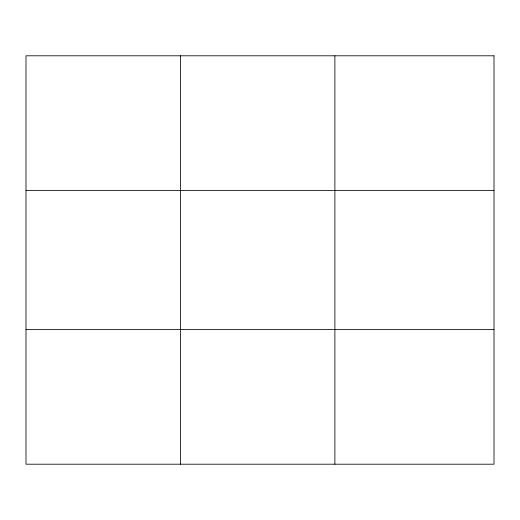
<?xml version="1.0" encoding="UTF-8"?>
<svg xmlns="http://www.w3.org/2000/svg" width="520" height="520" viewBox="0 0 520 520"><rect width="100%" height="100%" fill="white"/><g stroke="black" fill="none" stroke-linecap="round" stroke-linejoin="round"><path stroke-width="0.78" d="M180.44 55.802L180.44 464.197M334.88 55.802L334.88 464.197M26 190.573L494 190.573M26 329.427L494 329.427M494 55.802L494 464.197L26 464.197L26 55.802L494 55.802"/></g></svg>
